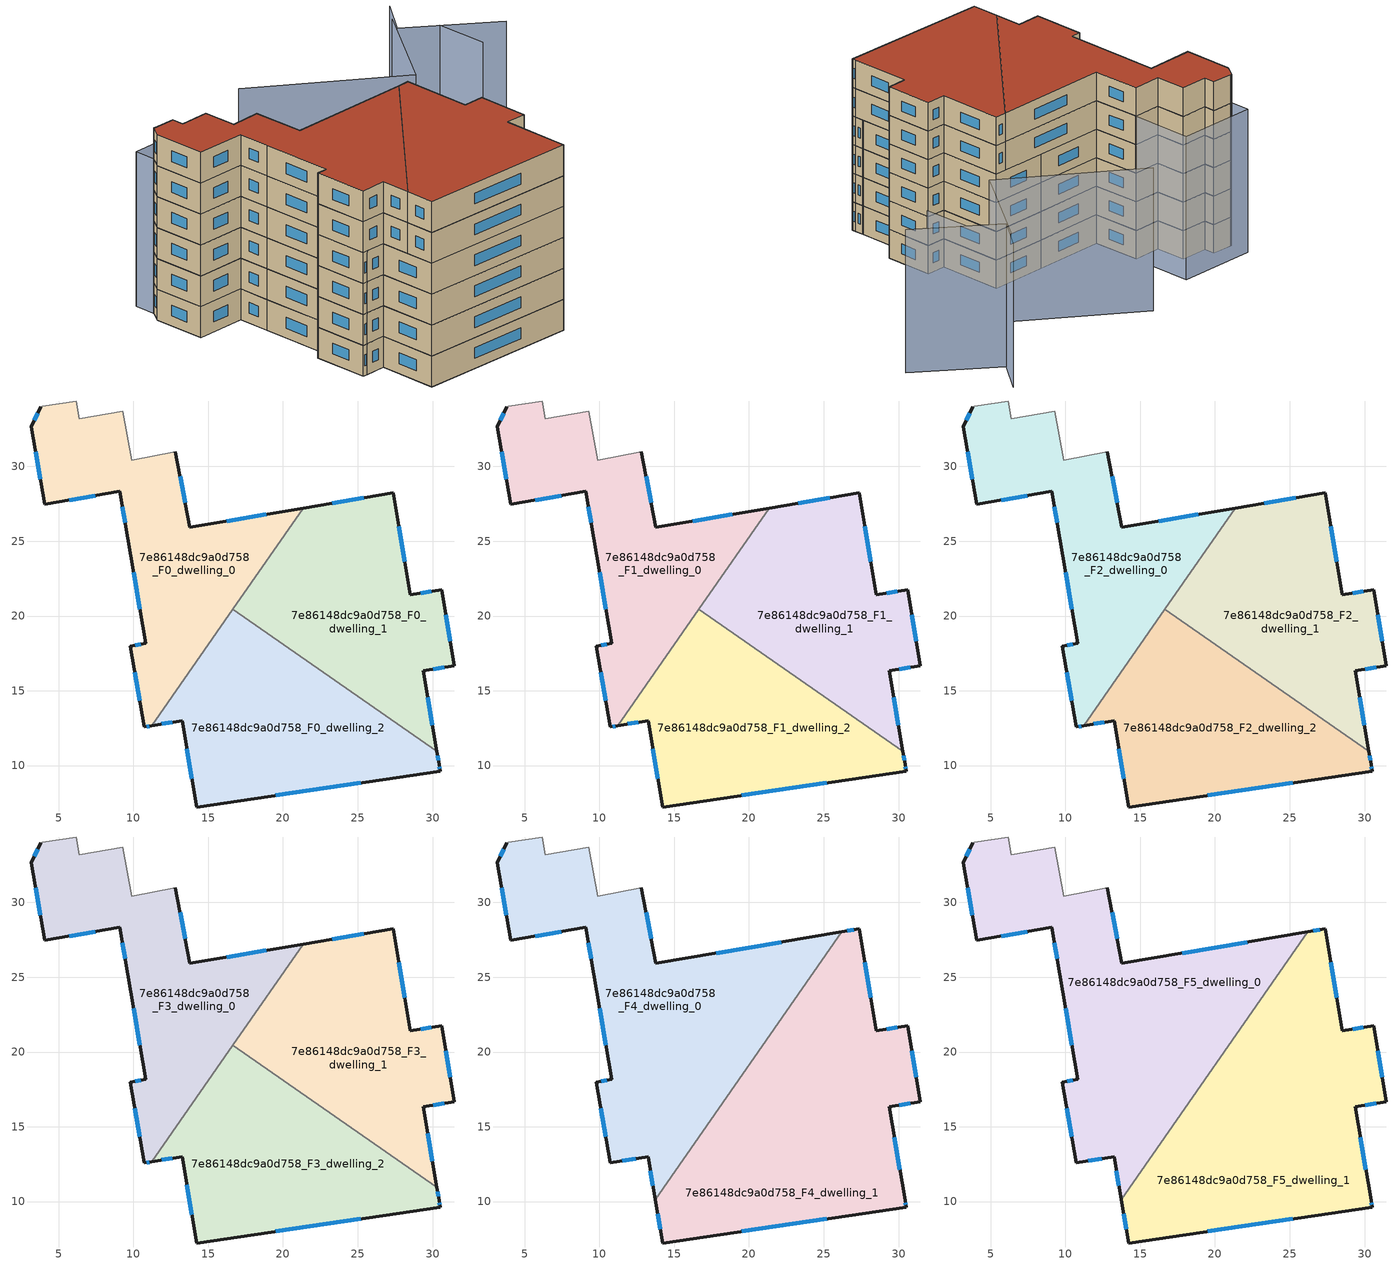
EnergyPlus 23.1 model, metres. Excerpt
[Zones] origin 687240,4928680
7e86148dc9a0d758_F0_dwelling_0
 floor ground (EU_floor_Construction): 11.24,12.67 21.35,27.21 13.77,25.92 12.81,30.97 9.88,30.41 9.28,33.7 6.37,33.2 6.17,34.37 3.9,34.02 3.8,34 3.18,32.65 4.08,27.47 9.08,28.33 9.62,25.21 10.82,18.16 9.8,17.98 10.71,12.58 z0
 wall outside (EU_wall_Construction): 12.81,30.97 13.77,25.92 21.35,27.21 / 11.24,12.67 10.71,12.58 9.8,17.98 10.82,18.16 9.62,25.21 9.08,28.33 4.08,27.47 3.18,32.65 3.8,34 z0:3
 wall adiabatic (EU_wall_Construction): 3.8,34 3.9,34.02 6.17,34.37 6.37,33.2 9.28,33.7 9.88,30.41 12.81,30.97 z0:3
 wall to 7e86148dc9a0d758_F0_dwelling_2 (EU_wall_Construction): 16.64,20.44 11.24,12.67 z0:3
 wall to 7e86148dc9a0d758_F0_dwelling_1 (EU_wall_Construction): 21.35,27.21 16.64,20.44 z0:3
 window (EU_Window_Construction): 13.13,29.33 13.46,27.56 / 16.24,26.34 18.89,26.79 / 11.07,12.64 10.88,12.61 / 10.42,14.34 10.1,16.23 / 10.13,18.04 10.49,18.1 / 10.43,20.45 10.01,22.92 / 9.45,26.23 9.26,27.32 / 7.45,28.05 5.71,27.75 / 3.79,29.16 3.47,30.97 / 3.38,33.09 3.6,33.56 z0.98:2.02
7e86148dc9a0d758_F0_dwelling_1
 floor ground (EU_floor_Construction): 30.28,10.95 29.38,16.33 31.44,16.67 30.6,21.75 28.52,21.41 27.37,28.23 21.35,27.21 16.64,20.44 z0
 wall outside (EU_wall_Construction): 21.35,27.21 27.37,28.23 28.52,21.41 30.6,21.75 31.44,16.67 29.38,16.33 30.29,10.95 z0:3
 wall to 7e86148dc9a0d758_F0_dwelling_2 (EU_wall_Construction): 30.28,10.95 16.64,20.44 z0:3
 window (EU_Window_Construction): 29.67,14.58 29.99,12.7 / 23.31,27.54 25.41,27.9 / 27.74,26.01 28.15,23.63 / 29.2,21.52 29.92,21.64 / 30.87,20.1 31.17,18.32 / 30.77,16.56 30.05,16.44 z0.98:2.02
7e86148dc9a0d758_F0_dwelling_2
 floor ground (EU_floor_Construction): 30.5,9.63 30.43,10.08 30.28,10.95 16.64,20.44 11.24,12.67 13.25,13.01 14.22,7.23 z0
 wall outside (EU_wall_Construction): 30.29,10.95 30.43,10.08 30.5,9.63 14.22,7.23 13.25,13.01 11.24,12.67 z0:3
 window (EU_Window_Construction): 25.21,8.85 19.52,8.01 / 13.91,9.11 13.57,11.13 / 12.6,12.9 11.9,12.78 / 30.33,10.67 30.38,10.36 / 30.45,9.93 30.48,9.78 z0.98:2.02
7e86148dc9a0d758_F1_dwelling_0
 floor to 7e86148dc9a0d758_F0_dwelling_0 (EU_floor_Construction): 11.24,12.67 21.35,27.21 13.77,25.92 12.81,30.97 9.88,30.41 9.28,33.7 6.37,33.2 6.17,34.37 3.9,34.02 3.8,34 3.18,32.65 4.08,27.47 9.08,28.33 9.62,25.21 10.82,18.16 9.8,17.98 10.71,12.58 z3
 wall outside (EU_wall_Construction): 12.81,30.97 13.77,25.92 21.35,27.21 / 11.24,12.67 10.71,12.58 9.8,17.98 10.82,18.16 9.62,25.21 9.08,28.33 4.08,27.47 3.18,32.65 3.8,34 z3:6
 wall adiabatic (EU_wall_Construction): 3.8,34 3.9,34.02 6.17,34.37 6.37,33.2 9.28,33.7 9.88,30.41 12.81,30.97 z3:6
 wall to 7e86148dc9a0d758_F1_dwelling_2 (EU_wall_Construction): 16.64,20.44 11.24,12.67 z3:6
 wall to 7e86148dc9a0d758_F1_dwelling_1 (EU_wall_Construction): 21.35,27.21 16.64,20.44 z3:6
 window (EU_Window_Construction): 13.13,29.33 13.46,27.56 / 16.24,26.34 18.89,26.79 / 11.07,12.64 10.88,12.61 / 10.42,14.34 10.1,16.23 / 10.13,18.04 10.49,18.1 / 10.43,20.45 10.01,22.92 / 9.45,26.23 9.26,27.32 / 7.45,28.05 5.71,27.75 / 3.79,29.16 3.47,30.97 / 3.38,33.09 3.6,33.56 z3.98:5.02
7e86148dc9a0d758_F1_dwelling_1
 floor to 7e86148dc9a0d758_F0_dwelling_1 (EU_floor_Construction): 30.28,10.95 29.38,16.33 31.44,16.67 30.6,21.75 28.52,21.41 27.37,28.23 21.35,27.21 16.64,20.44 z3
 wall outside (EU_wall_Construction): 21.35,27.21 27.37,28.23 28.52,21.41 30.6,21.75 31.44,16.67 29.38,16.33 30.29,10.95 z3:6
 wall to 7e86148dc9a0d758_F1_dwelling_2 (EU_wall_Construction): 30.28,10.95 16.64,20.44 z3:6
 window (EU_Window_Construction): 29.67,14.58 29.99,12.7 / 23.31,27.54 25.41,27.9 / 27.74,26.01 28.15,23.63 / 29.2,21.52 29.92,21.64 / 30.87,20.1 31.17,18.32 / 30.77,16.56 30.05,16.44 z3.98:5.02
7e86148dc9a0d758_F1_dwelling_2
 floor to 7e86148dc9a0d758_F0_dwelling_2 (EU_floor_Construction): 30.5,9.63 30.43,10.08 30.28,10.95 16.64,20.44 11.24,12.67 13.25,13.01 14.22,7.23 z3
 wall outside (EU_wall_Construction): 30.29,10.95 30.43,10.08 30.5,9.63 14.22,7.23 13.25,13.01 11.24,12.67 z3:6
 window (EU_Window_Construction): 25.21,8.85 19.52,8.01 / 13.91,9.11 13.57,11.13 / 12.6,12.9 11.9,12.78 / 30.33,10.67 30.38,10.36 / 30.45,9.93 30.48,9.78 z3.98:5.02
7e86148dc9a0d758_F2_dwelling_0
 floor to 7e86148dc9a0d758_F1_dwelling_0 (EU_floor_Construction): 11.24,12.67 21.35,27.21 13.77,25.92 12.81,30.97 9.88,30.41 9.28,33.7 6.37,33.2 6.17,34.37 3.9,34.02 3.8,34 3.18,32.65 4.08,27.47 9.08,28.33 9.62,25.21 10.82,18.16 9.8,17.98 10.71,12.58 z6
 wall outside (EU_wall_Construction): 12.81,30.97 13.77,25.92 21.35,27.21 / 11.24,12.67 10.71,12.58 9.8,17.98 10.82,18.16 9.62,25.21 9.08,28.33 4.08,27.47 3.18,32.65 3.8,34 z6:9
 wall adiabatic (EU_wall_Construction): 3.8,34 3.9,34.02 6.17,34.37 6.37,33.2 9.28,33.7 9.88,30.41 12.81,30.97 z6:9
 wall to 7e86148dc9a0d758_F2_dwelling_2 (EU_wall_Construction): 16.64,20.44 11.24,12.67 z6:9
 wall to 7e86148dc9a0d758_F2_dwelling_1 (EU_wall_Construction): 21.35,27.21 16.64,20.44 z6:9
 window (EU_Window_Construction): 13.13,29.33 13.46,27.56 / 16.24,26.34 18.89,26.79 / 11.07,12.64 10.88,12.61 / 10.42,14.34 10.1,16.23 / 10.13,18.04 10.49,18.1 / 10.43,20.45 10.01,22.92 / 9.45,26.23 9.26,27.32 / 7.45,28.05 5.71,27.75 / 3.79,29.16 3.47,30.97 / 3.38,33.09 3.6,33.56 z6.98:8.02
7e86148dc9a0d758_F2_dwelling_1
 floor to 7e86148dc9a0d758_F1_dwelling_1 (EU_floor_Construction): 30.28,10.95 29.38,16.33 31.44,16.67 30.6,21.75 28.52,21.41 27.37,28.23 21.35,27.21 16.64,20.44 z6
 wall outside (EU_wall_Construction): 21.35,27.21 27.37,28.23 28.52,21.41 30.6,21.75 31.44,16.67 29.38,16.33 30.29,10.95 z6:9
 wall to 7e86148dc9a0d758_F2_dwelling_2 (EU_wall_Construction): 30.28,10.95 16.64,20.44 z6:9
 window (EU_Window_Construction): 29.67,14.58 29.99,12.7 / 23.31,27.54 25.41,27.9 / 27.74,26.01 28.15,23.63 / 29.2,21.52 29.92,21.64 / 30.87,20.1 31.17,18.32 / 30.77,16.56 30.05,16.44 z6.98:8.02
7e86148dc9a0d758_F2_dwelling_2
 floor to 7e86148dc9a0d758_F1_dwelling_2 (EU_floor_Construction): 30.5,9.63 30.43,10.08 30.28,10.95 16.64,20.44 11.24,12.67 13.25,13.01 14.22,7.23 z6
 wall outside (EU_wall_Construction): 30.29,10.95 30.43,10.08 30.5,9.63 14.22,7.23 13.25,13.01 11.24,12.67 z6:9
 window (EU_Window_Construction): 25.21,8.85 19.52,8.01 / 13.91,9.11 13.57,11.13 / 12.6,12.9 11.9,12.78 / 30.33,10.67 30.38,10.36 / 30.45,9.93 30.48,9.78 z6.98:8.02
7e86148dc9a0d758_F3_dwelling_0
 floor to 7e86148dc9a0d758_F2_dwelling_0 (EU_floor_Construction): 11.24,12.67 21.35,27.21 13.77,25.92 12.81,30.97 9.88,30.41 9.28,33.7 6.37,33.2 6.17,34.37 3.9,34.02 3.8,34 3.18,32.65 4.08,27.47 9.08,28.33 9.62,25.21 10.82,18.16 9.8,17.98 10.71,12.58 z9
 wall outside (EU_wall_Construction): 12.81,30.97 13.77,25.92 21.35,27.21 / 11.24,12.67 10.71,12.58 9.8,17.98 10.82,18.16 9.62,25.21 9.08,28.33 4.08,27.47 3.18,32.65 3.8,34 z9:12
 wall adiabatic (EU_wall_Construction): 3.8,34 3.9,34.02 6.17,34.37 6.37,33.2 9.28,33.7 9.88,30.41 12.81,30.97 z9:12
 wall to 7e86148dc9a0d758_F3_dwelling_2 (EU_wall_Construction): 16.64,20.44 11.24,12.67 z9:12
 wall to 7e86148dc9a0d758_F3_dwelling_1 (EU_wall_Construction): 21.35,27.21 16.64,20.44 z9:12
 window (EU_Window_Construction): 13.13,29.33 13.46,27.56 / 16.24,26.34 18.89,26.79 / 11.07,12.64 10.88,12.61 / 10.42,14.34 10.1,16.23 / 10.13,18.04 10.49,18.1 / 10.43,20.45 10.01,22.92 / 9.45,26.23 9.26,27.32 / 7.45,28.05 5.71,27.75 / 3.79,29.16 3.47,30.97 / 3.38,33.09 3.6,33.56 z9.98:11.02
7e86148dc9a0d758_F3_dwelling_1
 floor to 7e86148dc9a0d758_F2_dwelling_1 (EU_floor_Construction): 30.28,10.95 29.38,16.33 31.44,16.67 30.6,21.75 28.52,21.41 27.37,28.23 21.35,27.21 16.64,20.44 z9
 wall outside (EU_wall_Construction): 21.35,27.21 27.37,28.23 28.52,21.41 30.6,21.75 31.44,16.67 29.38,16.33 30.29,10.95 z9:12
 wall to 7e86148dc9a0d758_F3_dwelling_2 (EU_wall_Construction): 30.28,10.95 16.64,20.44 z9:12
 window (EU_Window_Construction): 29.67,14.58 29.99,12.7 / 23.31,27.54 25.41,27.9 / 27.74,26.01 28.15,23.63 / 29.2,21.52 29.92,21.64 / 30.87,20.1 31.17,18.32 / 30.77,16.56 30.05,16.44 z9.98:11.02
7e86148dc9a0d758_F3_dwelling_2
 floor to 7e86148dc9a0d758_F2_dwelling_2 (EU_floor_Construction): 30.5,9.63 30.43,10.08 30.28,10.95 16.64,20.44 11.24,12.67 13.25,13.01 14.22,7.23 z9
 wall outside (EU_wall_Construction): 30.29,10.95 30.43,10.08 30.5,9.63 14.22,7.23 13.25,13.01 11.24,12.67 z9:12
 window (EU_Window_Construction): 25.21,8.85 19.52,8.01 / 13.91,9.11 13.57,11.13 / 12.6,12.9 11.9,12.78 / 30.33,10.67 30.38,10.36 / 30.45,9.93 30.48,9.78 z9.98:11.02
7e86148dc9a0d758_F4_dwelling_0
 floor to 7e86148dc9a0d758_F3_dwelling_0 (EU_floor_Construction): 11.24,12.67 21.35,27.21 13.77,25.92 12.81,30.97 9.88,30.41 9.28,33.7 6.37,33.2 6.17,34.37 3.9,34.02 3.8,34 3.18,32.65 4.08,27.47 9.08,28.33 9.62,25.21 10.82,18.16 9.8,17.98 10.71,12.58 z12
 floor to 7e86148dc9a0d758_F3_dwelling_2 (EU_floor_Construction): 13.25,13.01 17.25,20.02 16.64,20.44 11.24,12.67 z12; 13.74,10.11 19.53,18.43 17.25,20.02 13.25,13.01 z12
 floor to 7e86148dc9a0d758_F3_dwelling_1 (EU_floor_Construction): 19.53,18.43 26.2,28.03 21.35,27.21 17.25,20.02 z12; 17.25,20.02 21.35,27.21 16.64,20.44 z12
 wall outside (EU_wall_Construction): 12.81,30.97 13.77,25.92 26.2,28.03 / 13.74,10.11 13.25,13.01 10.71,12.58 9.8,17.98 10.82,18.16 9.62,25.21 9.08,28.33 4.08,27.47 3.18,32.65 3.8,34 z12:15
 wall adiabatic (EU_wall_Construction): 3.8,34 3.9,34.02 6.17,34.37 6.37,33.2 9.28,33.7 9.88,30.41 12.81,30.97 z12:15
 wall to 7e86148dc9a0d758_F4_dwelling_1 (EU_wall_Construction): 26.2,28.03 13.74,10.11 z12:15
 window (EU_Window_Construction): 13.13,29.33 13.46,27.56 / 17.81,26.61 22.16,27.35 / 13.58,11.05 13.41,12.07 / 12.42,12.87 11.54,12.72 / 10.42,14.34 10.1,16.23 / 10.13,18.04 10.49,18.1 / 10.43,20.45 10.01,22.92 / 9.45,26.23 9.26,27.32 / 7.45,28.05 5.71,27.75 / 3.79,29.16 3.47,30.97 / 3.38,33.09 3.6,33.56 z12.98:14.02
7e86148dc9a0d758_F4_dwelling_1
 floor to 7e86148dc9a0d758_F3_dwelling_1 (EU_floor_Construction): 30.28,10.95 29.38,16.33 31.44,16.67 30.6,21.75 28.52,21.41 27.37,28.23 26.2,28.03 19.53,18.43 z12
 floor to 7e86148dc9a0d758_F3_dwelling_2 (EU_floor_Construction): 30.5,9.63 30.43,10.08 30.28,10.95 19.53,18.43 13.74,10.11 14.22,7.23 z12
 wall outside (EU_wall_Construction): 26.2,28.03 27.37,28.23 28.52,21.41 30.6,21.75 31.44,16.67 29.38,16.33 30.43,10.08 30.5,9.63 14.22,7.23 13.74,10.11 z12:15
 window (EU_Window_Construction): 30.87,20.1 31.17,18.32 / 30.77,16.56 30.05,16.44 / 29.72,14.3 30.09,12.11 / 30.45,9.93 30.48,9.78 / 25.21,8.85 19.52,8.01 / 14.06,8.17 13.9,9.17 / 26.58,28.1 26.99,28.17 / 27.74,26.01 28.15,23.63 / 29.2,21.52 29.92,21.64 z12.98:14.02
7e86148dc9a0d758_F5_dwelling_0
 floor to 7e86148dc9a0d758_F4_dwelling_0 (EU_floor_Construction): 13.74,10.11 26.2,28.03 13.77,25.92 12.81,30.97 9.88,30.41 9.28,33.7 6.37,33.2 6.17,34.37 3.9,34.02 3.8,34 3.18,32.65 4.08,27.47 9.08,28.33 9.62,25.21 10.82,18.16 9.8,17.98 10.71,12.58 13.25,13.01 z15
 wall outside (EU_wall_Construction): 12.81,30.97 13.77,25.92 26.2,28.03 / 13.74,10.11 13.25,13.01 10.71,12.58 9.8,17.98 10.82,18.16 9.62,25.21 9.08,28.33 4.08,27.47 3.18,32.65 3.8,34 z15:18
 wall adiabatic (EU_wall_Construction): 3.8,34 3.9,34.02 6.17,34.37 6.37,33.2 9.28,33.7 9.88,30.41 12.81,30.97 z15:18
 wall to 7e86148dc9a0d758_F5_dwelling_1 (EU_wall_Construction): 26.2,28.03 13.74,10.11 z15:18
 window (EU_Window_Construction): 13.13,29.33 13.46,27.56 / 17.81,26.61 22.16,27.35 / 13.58,11.05 13.41,12.07 / 12.42,12.87 11.54,12.72 / 10.42,14.34 10.1,16.23 / 10.13,18.04 10.49,18.1 / 10.43,20.45 10.01,22.92 / 9.45,26.23 9.26,27.32 / 7.45,28.05 5.71,27.75 / 3.79,29.16 3.47,30.97 / 3.38,33.09 3.6,33.56 z15.98:17.02
 roof outside (EU_roof_Construction): 26.2,28.03 13.74,10.11 13.25,13.01 10.71,12.58 9.8,17.98 10.82,18.16 9.62,25.21 9.08,28.33 4.08,27.47 3.18,32.65 3.8,34 3.9,34.02 6.17,34.37 6.37,33.2 9.28,33.7 9.88,30.41 12.81,30.97 13.77,25.92 z18
7e86148dc9a0d758_F5_dwelling_1
 floor to 7e86148dc9a0d758_F4_dwelling_1 (EU_floor_Construction): 30.5,9.63 30.43,10.08 29.38,16.33 31.44,16.67 30.6,21.75 28.52,21.41 27.37,28.23 26.2,28.03 13.74,10.11 14.22,7.23 z15
 wall outside (EU_wall_Construction): 26.2,28.03 27.37,28.23 28.52,21.41 30.6,21.75 31.44,16.67 29.38,16.33 30.43,10.08 30.5,9.63 14.22,7.23 13.74,10.11 z15:18
 window (EU_Window_Construction): 30.87,20.1 31.17,18.32 / 30.77,16.56 30.05,16.44 / 29.72,14.3 30.09,12.11 / 30.45,9.93 30.48,9.78 / 25.21,8.85 19.52,8.01 / 14.06,8.17 13.9,9.17 / 26.58,28.1 26.99,28.17 / 27.74,26.01 28.15,23.63 / 29.2,21.52 29.92,21.64 z15.98:17.02
 roof outside (EU_roof_Construction): 27.37,28.23 28.52,21.41 30.6,21.75 31.44,16.67 29.38,16.33 30.43,10.08 30.5,9.63 14.22,7.23 13.74,10.11 26.2,28.03 z18
shading: 41.28,35.79 40.32,40.82 / 37.79,44.36 32.55,33.94 / 32.55,33.94 18.42,41.06 / 45.49,37.99 37.01,42.62 / 37.01,42.62 39.2,46.64 / 3.45,36.07 11.77,37.47 / 11.77,37.47 12.87,30.92 / 12.87,30.92 4.55,29.52 / 4.55,29.52 3.45,36.07 z0:15
[Building]
EU S2 Campaign: North Axis=0; Terrain=City; Solar Distribution=FullExterior
[Site:Location]
Bologna: Latitude=44.5; Longitude=11.25; Time Zone=1; Elevation=37
[SizingPeriod:WeatherFileDays]
AnnualSizingPeriod: Begin Month=1; Begin Day of Month=1; End Month=12; End Day of Month=31; Day of Week for Start Day=Monday; Use Weather File Daylight Saving Period=No; Use Weather File Rain and Snow Indicators=No
[MATERIAL]
EU_InternalMass_Material: Roughness=MediumRough; Thickness=0.1; Conductivity=1; Density=1800; Specific Heat=900; Thermal Absorptance=0.9; Solar Absorptance=0.7; Visible Absorptance=0.7
[MATERIAL:NOMASS] Roughness=MediumRough; Thermal Absorptance=0.9; Solar Absorptance=0.7; Visible Absorptance=0.7
Name | Thermal Resistance
EU_wall_NoMass | 0.905828
EU_roof_NoMass | 0.37593
EU_floor_NoMass | 0.67114
[WINDOWMATERIAL:SIMPLEGLAZINGSYSTEM]
EU_Window_SimpleGlazing: UFactor=4.52486; Solar Heat Gain Coefficient=0.85; Visible Transmittance=0.85
[CONSTRUCTION]
EU_wall_Construction: EU_wall_NoMass
EU_roof_Construction: EU_roof_NoMass
EU_floor_Construction: EU_floor_NoMass
EU_InternalMass_Construction: EU_InternalMass_Material
EU_Window_Construction: EU_Window_SimpleGlazing
[ZONE] Type=1; Multiplier=1; Ceiling Height=autocalculate; Floor Area=autocalculate; Part of Total Floor Area=Yes
Name | Volume
7e86148dc9a0d758_F0_dwelling_0; 7e86148dc9a0d758_F1_dwelling_0; 7e86148dc9a0d758_F2_dwelling_0; 7e86148dc9a0d758_F3_dwelling_0 | 398.529
7e86148dc9a0d758_F4_dwelling_0 | 597.801
7e86148dc9a0d758_F5_dwelling_0 | 597.809
7e86148dc9a0d758_F0_dwelling_1; 7e86148dc9a0d758_F1_dwelling_1; 7e86148dc9a0d758_F2_dwelling_1; 7e86148dc9a0d758_F3_dwelling_1 | 398.537
7e86148dc9a0d758_F4_dwelling_1 | 597.793
7e86148dc9a0d758_F5_dwelling_1 | 597.795
7e86148dc9a0d758_F0_dwelling_2; 7e86148dc9a0d758_F1_dwelling_2; 7e86148dc9a0d758_F2_dwelling_2; 7e86148dc9a0d758_F3_dwelling_2 | 398.532
[INTERNALMASS] Construction=EU_InternalMass_Construction
Name | Zone or ZoneList | Surface Area
7e86148dc9a0d758_F0_dwelling_0_EU_InternalMass | 7e86148dc9a0d758_F0_dwelling_0 | 132.844
7e86148dc9a0d758_F0_dwelling_1_EU_InternalMass | 7e86148dc9a0d758_F0_dwelling_1 | 132.848
7e86148dc9a0d758_F0_dwelling_2_EU_InternalMass | 7e86148dc9a0d758_F0_dwelling_2 | 132.845
7e86148dc9a0d758_F1_dwelling_0_EU_InternalMass | 7e86148dc9a0d758_F1_dwelling_0 | 132.844
7e86148dc9a0d758_F1_dwelling_1_EU_InternalMass | 7e86148dc9a0d758_F1_dwelling_1 | 132.848
7e86148dc9a0d758_F1_dwelling_2_EU_InternalMass | 7e86148dc9a0d758_F1_dwelling_2 | 132.845
7e86148dc9a0d758_F2_dwelling_0_EU_InternalMass | 7e86148dc9a0d758_F2_dwelling_0 | 132.844
7e86148dc9a0d758_F2_dwelling_1_EU_InternalMass | 7e86148dc9a0d758_F2_dwelling_1 | 132.848
7e86148dc9a0d758_F2_dwelling_2_EU_InternalMass | 7e86148dc9a0d758_F2_dwelling_2 | 132.845
7e86148dc9a0d758_F3_dwelling_0_EU_InternalMass | 7e86148dc9a0d758_F3_dwelling_0 | 132.844
7e86148dc9a0d758_F3_dwelling_1_EU_InternalMass | 7e86148dc9a0d758_F3_dwelling_1 | 132.848
7e86148dc9a0d758_F3_dwelling_2_EU_InternalMass | 7e86148dc9a0d758_F3_dwelling_2 | 132.845
7e86148dc9a0d758_F4_dwelling_0_EU_InternalMass | 7e86148dc9a0d758_F4_dwelling_0 | 199.27
7e86148dc9a0d758_F4_dwelling_1_EU_InternalMass | 7e86148dc9a0d758_F4_dwelling_1 | 199.265
7e86148dc9a0d758_F5_dwelling_0_EU_InternalMass | 7e86148dc9a0d758_F5_dwelling_0 | 199.27
7e86148dc9a0d758_F5_dwelling_1_EU_InternalMass | 7e86148dc9a0d758_F5_dwelling_1 | 199.265
[OTHEREQUIPMENT] Fuel Type=Electricity; Design Level Calculation Method=Watts/Area; Power per Zone Floor Area=1; Fraction Latent=0; Fraction Radiant=0; Fraction Lost=0; Carbon Dioxide Generation Rate=0; EndUse Subcategory=EU_Step8_InternalGains
Name | Zone or ZoneList or Space or SpaceList | Schedule
EU_Step8_InternalGain_7e86148dc9a0d758_F0_dwelling_0_f000 | 7e86148dc9a0d758_F0_dwelling_0 | EU_Step8_GainSchedule_7e86148dc9a0d758_F0_dwelling_0_f000
EU_Step8_InternalGain_7e86148dc9a0d758_F0_dwelling_1_f000 | 7e86148dc9a0d758_F0_dwelling_1 | EU_Step8_GainSchedule_7e86148dc9a0d758_F0_dwelling_1_f000
EU_Step8_InternalGain_7e86148dc9a0d758_F0_dwelling_2_f000 | 7e86148dc9a0d758_F0_dwelling_2 | EU_Step8_GainSchedule_7e86148dc9a0d758_F0_dwelling_2_f000
EU_Step8_InternalGain_7e86148dc9a0d758_F1_dwelling_0_f000 | 7e86148dc9a0d758_F1_dwelling_0 | EU_Step8_GainSchedule_7e86148dc9a0d758_F1_dwelling_0_f000
EU_Step8_InternalGain_7e86148dc9a0d758_F1_dwelling_1_f000 | 7e86148dc9a0d758_F1_dwelling_1 | EU_Step8_GainSchedule_7e86148dc9a0d758_F1_dwelling_1_f000
EU_Step8_InternalGain_7e86148dc9a0d758_F1_dwelling_2_f000 | 7e86148dc9a0d758_F1_dwelling_2 | EU_Step8_GainSchedule_7e86148dc9a0d758_F1_dwelling_2_f000
EU_Step8_InternalGain_7e86148dc9a0d758_F2_dwelling_0_f000 | 7e86148dc9a0d758_F2_dwelling_0 | EU_Step8_GainSchedule_7e86148dc9a0d758_F2_dwelling_0_f000
EU_Step8_InternalGain_7e86148dc9a0d758_F2_dwelling_1_f000 | 7e86148dc9a0d758_F2_dwelling_1 | EU_Step8_GainSchedule_7e86148dc9a0d758_F2_dwelling_1_f000
EU_Step8_InternalGain_7e86148dc9a0d758_F2_dwelling_2_f000 | 7e86148dc9a0d758_F2_dwelling_2 | EU_Step8_GainSchedule_7e86148dc9a0d758_F2_dwelling_2_f000
EU_Step8_InternalGain_7e86148dc9a0d758_F3_dwelling_0_f000 | 7e86148dc9a0d758_F3_dwelling_0 | EU_Step8_GainSchedule_7e86148dc9a0d758_F3_dwelling_0_f000
EU_Step8_InternalGain_7e86148dc9a0d758_F3_dwelling_1_f000 | 7e86148dc9a0d758_F3_dwelling_1 | EU_Step8_GainSchedule_7e86148dc9a0d758_F3_dwelling_1_f000
EU_Step8_InternalGain_7e86148dc9a0d758_F3_dwelling_2_f000 | 7e86148dc9a0d758_F3_dwelling_2 | EU_Step8_GainSchedule_7e86148dc9a0d758_F3_dwelling_2_f000
EU_Step8_InternalGain_7e86148dc9a0d758_F4_dwelling_0_f000 | 7e86148dc9a0d758_F4_dwelling_0 | EU_Step8_GainSchedule_7e86148dc9a0d758_F4_dwelling_0_f000
EU_Step8_InternalGain_7e86148dc9a0d758_F4_dwelling_1_f000 | 7e86148dc9a0d758_F4_dwelling_1 | EU_Step8_GainSchedule_7e86148dc9a0d758_F4_dwelling_1_f000
EU_Step8_InternalGain_7e86148dc9a0d758_F5_dwelling_0_f000 | 7e86148dc9a0d758_F5_dwelling_0 | EU_Step8_GainSchedule_7e86148dc9a0d758_F5_dwelling_0_f000
EU_Step8_InternalGain_7e86148dc9a0d758_F5_dwelling_1_f000 | 7e86148dc9a0d758_F5_dwelling_1 | EU_Step8_GainSchedule_7e86148dc9a0d758_F5_dwelling_1_f000
[ZONEVENTILATION:DESIGNFLOWRATE] Schedule=EU_AlwaysOn; Design Flow Rate Calculation Method=AirChanges/Hour; Air Changes per Hour=0.73129; Ventilation Type=Natural; Fan Pressure Rise=0; Fan Total Efficiency=1; Constant Term Coefficient=1; Temperature Term Coefficient=0; Velocity Term Coefficient=0; Velocity Squared Term Coefficient=0; Minimum Indoor Temperature=-100; Maximum Indoor Temperature=100; Delta Temperature=-100; Minimum Outdoor Temperature=-100; Maximum Outdoor Temperature=100; Maximum Wind Speed=40
Name | Zone or ZoneList or Space or SpaceList
EU_ConstantAir_7e86148dc9a0d758_F0_dwelling_0 | 7e86148dc9a0d758_F0_dwelling_0
EU_ConstantAir_7e86148dc9a0d758_F0_dwelling_1 | 7e86148dc9a0d758_F0_dwelling_1
EU_ConstantAir_7e86148dc9a0d758_F0_dwelling_2 | 7e86148dc9a0d758_F0_dwelling_2
EU_ConstantAir_7e86148dc9a0d758_F1_dwelling_0 | 7e86148dc9a0d758_F1_dwelling_0
EU_ConstantAir_7e86148dc9a0d758_F1_dwelling_1 | 7e86148dc9a0d758_F1_dwelling_1
EU_ConstantAir_7e86148dc9a0d758_F1_dwelling_2 | 7e86148dc9a0d758_F1_dwelling_2
EU_ConstantAir_7e86148dc9a0d758_F2_dwelling_0 | 7e86148dc9a0d758_F2_dwelling_0
EU_ConstantAir_7e86148dc9a0d758_F2_dwelling_1 | 7e86148dc9a0d758_F2_dwelling_1
EU_ConstantAir_7e86148dc9a0d758_F2_dwelling_2 | 7e86148dc9a0d758_F2_dwelling_2
EU_ConstantAir_7e86148dc9a0d758_F3_dwelling_0 | 7e86148dc9a0d758_F3_dwelling_0
EU_ConstantAir_7e86148dc9a0d758_F3_dwelling_1 | 7e86148dc9a0d758_F3_dwelling_1
EU_ConstantAir_7e86148dc9a0d758_F3_dwelling_2 | 7e86148dc9a0d758_F3_dwelling_2
EU_ConstantAir_7e86148dc9a0d758_F4_dwelling_0 | 7e86148dc9a0d758_F4_dwelling_0
EU_ConstantAir_7e86148dc9a0d758_F4_dwelling_1 | 7e86148dc9a0d758_F4_dwelling_1
EU_ConstantAir_7e86148dc9a0d758_F5_dwelling_0 | 7e86148dc9a0d758_F5_dwelling_0
EU_ConstantAir_7e86148dc9a0d758_F5_dwelling_1 | 7e86148dc9a0d758_F5_dwelling_1
[HVACTEMPLATE:THERMOSTAT] Constant Heating Setpoint=20; Constant Cooling Setpoint=50
EU_HeatOnly_7e86148dc9a0d758_F0_dwelling_0; EU_HeatOnly_7e86148dc9a0d758_F0_dwelling_1; EU_HeatOnly_7e86148dc9a0d758_F0_dwelling_2; EU_HeatOnly_7e86148dc9a0d758_F1_dwelling_0; EU_HeatOnly_7e86148dc9a0d758_F1_dwelling_1; EU_HeatOnly_7e86148dc9a0d758_F1_dwelling_2; EU_HeatOnly_7e86148dc9a0d758_F2_dwelling_0; EU_HeatOnly_7e86148dc9a0d758_F2_dwelling_1; EU_HeatOnly_7e86148dc9a0d758_F2_dwelling_2; EU_HeatOnly_7e86148dc9a0d758_F3_dwelling_0; EU_HeatOnly_7e86148dc9a0d758_F3_dwelling_1; EU_HeatOnly_7e86148dc9a0d758_F3_dwelling_2; EU_HeatOnly_7e86148dc9a0d758_F4_dwelling_0; EU_HeatOnly_7e86148dc9a0d758_F4_dwelling_1; EU_HeatOnly_7e86148dc9a0d758_F5_dwelling_0; EU_HeatOnly_7e86148dc9a0d758_F5_dwelling_1
[HVACTEMPLATE:ZONE:IDEALLOADSAIRSYSTEM] System Availability Schedule=EU_AlwaysOn; Maximum Heating Supply Air Temperature=50; Minimum Cooling Supply Air Temperature=13; Maximum Heating Supply Air Humidity Ratio=0.0156; Minimum Cooling Supply Air Humidity Ratio=0.0077; Heating Limit=NoLimit; Cooling Limit=NoLimit; Heating Availability Schedule=EU_AlwaysOn; Cooling Availability Schedule=EU_CoolingOff; Dehumidification Control Type=ConstantSensibleHeatRatio; Cooling Sensible Heat Ratio=0.7; Dehumidification Setpoint=60; Humidification Control Type=None; Humidification Setpoint=30; Outdoor Air Method=None; Outdoor Air Flow Rate per Person=0.00944; Outdoor Air Flow Rate per Zone Floor Area=0; Outdoor Air Flow Rate per Zone=0; Demand Controlled Ventilation Type=None; Outdoor Air Economizer Type=NoEconomizer; Heat Recovery Type=None; Sensible Heat Recovery Effectiveness=0.7; Latent Heat Recovery Effectiveness=0.65
Name | Template Thermostat
7e86148dc9a0d758_F0_dwelling_0 | EU_HeatOnly_7e86148dc9a0d758_F0_dwelling_0
7e86148dc9a0d758_F0_dwelling_1 | EU_HeatOnly_7e86148dc9a0d758_F0_dwelling_1
7e86148dc9a0d758_F0_dwelling_2 | EU_HeatOnly_7e86148dc9a0d758_F0_dwelling_2
7e86148dc9a0d758_F1_dwelling_0 | EU_HeatOnly_7e86148dc9a0d758_F1_dwelling_0
7e86148dc9a0d758_F1_dwelling_1 | EU_HeatOnly_7e86148dc9a0d758_F1_dwelling_1
7e86148dc9a0d758_F1_dwelling_2 | EU_HeatOnly_7e86148dc9a0d758_F1_dwelling_2
7e86148dc9a0d758_F2_dwelling_0 | EU_HeatOnly_7e86148dc9a0d758_F2_dwelling_0
7e86148dc9a0d758_F2_dwelling_1 | EU_HeatOnly_7e86148dc9a0d758_F2_dwelling_1
7e86148dc9a0d758_F2_dwelling_2 | EU_HeatOnly_7e86148dc9a0d758_F2_dwelling_2
7e86148dc9a0d758_F3_dwelling_0 | EU_HeatOnly_7e86148dc9a0d758_F3_dwelling_0
7e86148dc9a0d758_F3_dwelling_1 | EU_HeatOnly_7e86148dc9a0d758_F3_dwelling_1
7e86148dc9a0d758_F3_dwelling_2 | EU_HeatOnly_7e86148dc9a0d758_F3_dwelling_2
7e86148dc9a0d758_F4_dwelling_0 | EU_HeatOnly_7e86148dc9a0d758_F4_dwelling_0
7e86148dc9a0d758_F4_dwelling_1 | EU_HeatOnly_7e86148dc9a0d758_F4_dwelling_1
7e86148dc9a0d758_F5_dwelling_0 | EU_HeatOnly_7e86148dc9a0d758_F5_dwelling_0
7e86148dc9a0d758_F5_dwelling_1 | EU_HeatOnly_7e86148dc9a0d758_F5_dwelling_1
[SIZING:ZONE] Zone Cooling Design Supply Air Temperature Input Method=SupplyAirTemperature; Zone Cooling Design Supply Air Temperature=13; Zone Heating Design Supply Air Temperature Input Method=SupplyAirTemperature; Zone Heating Design Supply Air Temperature=50; Zone Cooling Design Supply Air Humidity Ratio=0.008; Zone Heating Design Supply Air Humidity Ratio=0.008; Cooling Design Air Flow Method=DesignDay; Cooling Design Air Flow Rate=0; Cooling Minimum Air Flow per Zone Floor Area=0.000762; Cooling Minimum Air Flow=0; Cooling Minimum Air Flow Fraction=0.2; Heating Design Air Flow Method=DesignDay; Heating Design Air Flow Rate=0; Heating Maximum Air Flow per Zone Floor Area=0.002032; Heating Maximum Air Flow=0.141576; Heating Maximum Air Flow Fraction=0.3; Account for Dedicated Outdoor Air System=No; Dedicated Outdoor Air System Control Strategy=NeutralSupplyAir; Dedicated Outdoor Air Low Setpoint Temperature for Design=autosize; Dedicated Outdoor Air High Setpoint Temperature for Design=autosize; Zone Load Sizing Method=Sensible Load Only No Latent Load; Zone Latent Cooling Design Supply Air Humidity Ratio Input Method=HumidityRatioDifference; Zone Cooling Design Supply Air Humidity Ratio Difference=0.005; Zone Latent Heating Design Supply Air Humidity Ratio Input Method=HumidityRatioDifference; Zone Humidification Design Supply Air Humidity Ratio Difference=0.005
7e86148dc9a0d758_F0_dwelling_0; 7e86148dc9a0d758_F0_dwelling_1; 7e86148dc9a0d758_F0_dwelling_2; 7e86148dc9a0d758_F1_dwelling_0; 7e86148dc9a0d758_F1_dwelling_1; 7e86148dc9a0d758_F1_dwelling_2; 7e86148dc9a0d758_F2_dwelling_0; 7e86148dc9a0d758_F2_dwelling_1; 7e86148dc9a0d758_F2_dwelling_2; 7e86148dc9a0d758_F3_dwelling_0; 7e86148dc9a0d758_F3_dwelling_1; 7e86148dc9a0d758_F3_dwelling_2; 7e86148dc9a0d758_F4_dwelling_0; 7e86148dc9a0d758_F4_dwelling_1; 7e86148dc9a0d758_F5_dwelling_0; 7e86148dc9a0d758_F5_dwelling_1
[SCHEDULE:CONSTANT]
Name | Hourly Value
EU_AlwaysOn | 1
EU_CoolingOff | 0
[SCHEDULE:FILE] Column Number=1; Rows to Skip at Top=0; Number of Hours of Data=8760; Column Separator=Comma; Interpolate to Timestep=No; Minutes per Item=60; Adjust Schedule for Daylight Savings=Yes
Name | File
EU_Step8_GainSchedule_7e86148dc9a0d758_F0_dwelling_0_f000 | ../../schedules/7e86148dc9a0d758/7e86148dc9a0d758_F0_dwelling_0_f000_gain.csv
EU_Step8_GainSchedule_7e86148dc9a0d758_F0_dwelling_1_f000 | ../../schedules/7e86148dc9a0d758/7e86148dc9a0d758_F0_dwelling_1_f000_gain.csv
EU_Step8_GainSchedule_7e86148dc9a0d758_F0_dwelling_2_f000 | ../../schedules/7e86148dc9a0d758/7e86148dc9a0d758_F0_dwelling_2_f000_gain.csv
EU_Step8_GainSchedule_7e86148dc9a0d758_F1_dwelling_0_f000 | ../../schedules/7e86148dc9a0d758/7e86148dc9a0d758_F1_dwelling_0_f000_gain.csv
EU_Step8_GainSchedule_7e86148dc9a0d758_F1_dwelling_1_f000 | ../../schedules/7e86148dc9a0d758/7e86148dc9a0d758_F1_dwelling_1_f000_gain.csv
EU_Step8_GainSchedule_7e86148dc9a0d758_F1_dwelling_2_f000 | ../../schedules/7e86148dc9a0d758/7e86148dc9a0d758_F1_dwelling_2_f000_gain.csv
EU_Step8_GainSchedule_7e86148dc9a0d758_F2_dwelling_0_f000 | ../../schedules/7e86148dc9a0d758/7e86148dc9a0d758_F2_dwelling_0_f000_gain.csv
EU_Step8_GainSchedule_7e86148dc9a0d758_F2_dwelling_1_f000 | ../../schedules/7e86148dc9a0d758/7e86148dc9a0d758_F2_dwelling_1_f000_gain.csv
EU_Step8_GainSchedule_7e86148dc9a0d758_F2_dwelling_2_f000 | ../../schedules/7e86148dc9a0d758/7e86148dc9a0d758_F2_dwelling_2_f000_gain.csv
EU_Step8_GainSchedule_7e86148dc9a0d758_F3_dwelling_0_f000 | ../../schedules/7e86148dc9a0d758/7e86148dc9a0d758_F3_dwelling_0_f000_gain.csv
EU_Step8_GainSchedule_7e86148dc9a0d758_F3_dwelling_1_f000 | ../../schedules/7e86148dc9a0d758/7e86148dc9a0d758_F3_dwelling_1_f000_gain.csv
EU_Step8_GainSchedule_7e86148dc9a0d758_F3_dwelling_2_f000 | ../../schedules/7e86148dc9a0d758/7e86148dc9a0d758_F3_dwelling_2_f000_gain.csv
EU_Step8_GainSchedule_7e86148dc9a0d758_F4_dwelling_0_f000 | ../../schedules/7e86148dc9a0d758/7e86148dc9a0d758_F4_dwelling_0_f000_gain.csv
EU_Step8_GainSchedule_7e86148dc9a0d758_F4_dwelling_1_f000 | ../../schedules/7e86148dc9a0d758/7e86148dc9a0d758_F4_dwelling_1_f000_gain.csv
EU_Step8_GainSchedule_7e86148dc9a0d758_F5_dwelling_0_f000 | ../../schedules/7e86148dc9a0d758/7e86148dc9a0d758_F5_dwelling_0_f000_gain.csv
EU_Step8_GainSchedule_7e86148dc9a0d758_F5_dwelling_1_f000 | ../../schedules/7e86148dc9a0d758/7e86148dc9a0d758_F5_dwelling_1_f000_gain.csv
